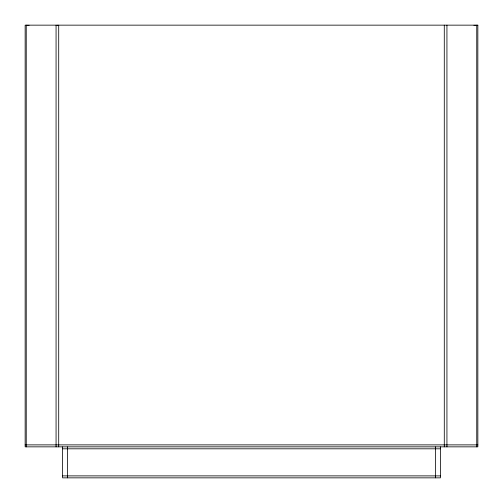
<?xml version="1.0" encoding="UTF-8"?>
<svg xmlns="http://www.w3.org/2000/svg" width="503" height="503" viewBox="0 0 503 503"><rect width="100%" height="100%" fill="white"/><g stroke="black" fill="none" stroke-linecap="round" stroke-linejoin="round"><path stroke-width="0.75" d="M25.15 444.878L477.85 444.878M62.548 448.814L440.452 448.814M62.548 475.882L440.452 475.882M476.75 25.15L476.756 446.846M475.876 25.15L475.876 25.647M474.109 25.15L474.109 25.647M446.934 25.15L446.934 446.846M444.287 25.15L444.294 446.846M440.452 446.846L440.452 477.85L62.548 477.85L62.548 446.846M435.535 446.846L435.535 477.85M67.465 446.846L67.465 477.85M58.706 25.15L58.706 446.846M57.455 25.15L57.455 25.477M56.066 25.15L56.066 446.846M28.891 25.15L28.891 25.647M27.124 25.15L27.124 25.647M26.244 25.15L26.244 446.846M477.844 25.15L25.15 25.15L25.15 446.846L477.85 446.846L477.844 25.15"/></g></svg>
